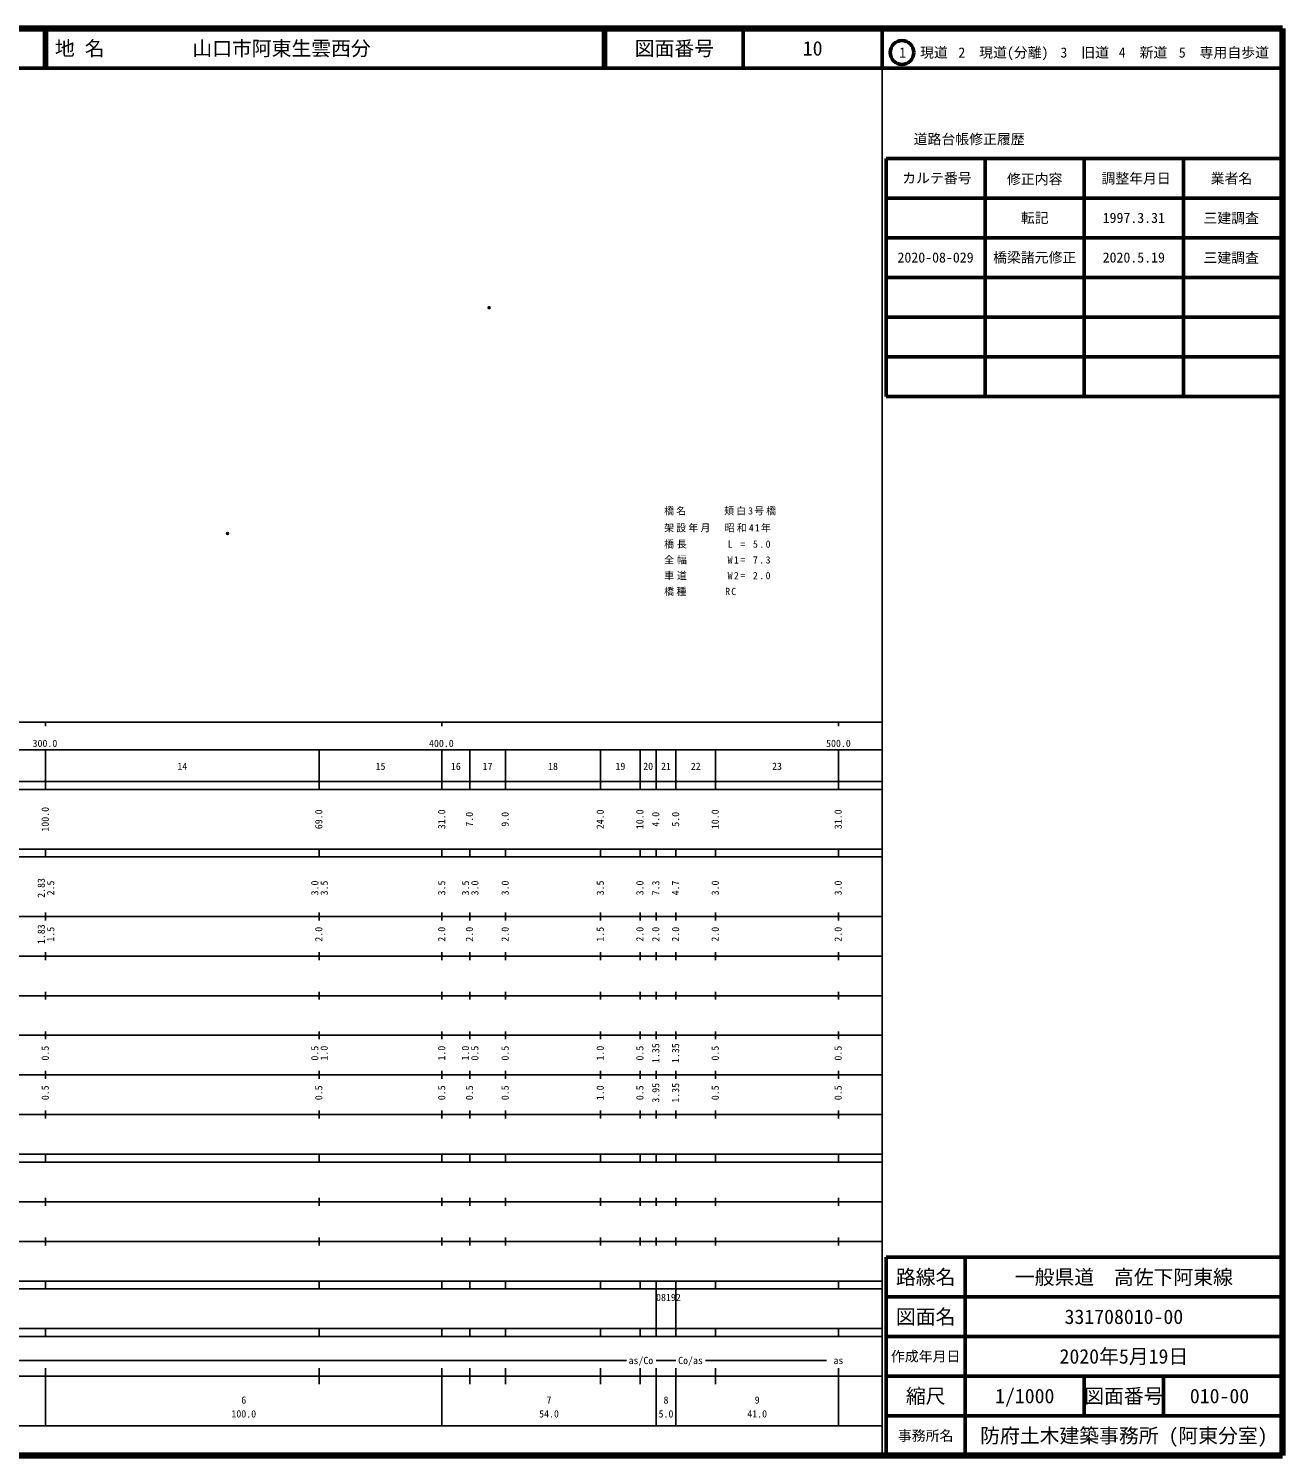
# Model space of a CAD drawing. Units: millimetres on the paper. Extents: x 40 to 680, y 20 to 380.
# Drawn here: x 363.7 to 680, y 20 to 380 of the extents above; entities that cross this region are included whole.
import ezdxf
from ezdxf.enums import TextEntityAlignment as Align

# ---------------------------------------------------------------- set-up
doc = ezdxf.new("R2010")
doc.units = ezdxf.units.MM
doc.header["$PDMODE"] = 32
doc.header["$PDSIZE"] = 0.5
for name, color, linetype in [('M-OTRS', 6, 'Continuous'), ('M-STR-HTXT', 7, 'Continuous'), ('M-TTL-TXT', 7, 'Continuous')]:
    doc.layers.add(name, color=color, linetype=linetype)
for name, color, linetype, lineweight in [('M-TTL', 2, 'Continuous', 140), ('M-TTL-BAND', 7, 'Continuous', 25), ('M-TTL-FRAM', 2, 'Continuous', 50), ('M-TTL-LINE', 7, 'Continuous', 50)]:
    doc.layers.add(name, color=color, linetype=linetype, lineweight=lineweight)
doc.styles.add('ＭＳ ゴシック', font='')
doc.styles.get('ＭＳ ゴシック').set_extended_font_data('MS Gothic')

msp = doc.modelspace()

# ---------------------------------------------------------------- linework, layer by layer
at = {"layer": 'M-OTRS'}
for p in [(479.87, 309.58), (413.911, 252.623)]:
    msp.add_point(p, dxfattribs=at)
at = {"layer": 'M-TTL'}
for p, q in [((680, 380), (40, 380)), ((680, 20), (680, 380)), ((40, 20), (680, 20))]:
    msp.add_line(p, q, dxfattribs=at)
at = {"layer": 'M-TTL-BAND'}
for p, q in [((579, 20), (579, 370)), ((40, 205), (579, 205)), ((368, 205), (368, 204)), ((468, 205), (468, 204)), ((568, 205), (568, 204)), ((68, 198), (579, 198)), ((368, 188), (368, 198)), ((437, 188), (437, 198)), ((468, 188), (468, 198)), ((475, 188), (475, 198)), ((484, 188), (484, 198)), ((508, 188), (508, 198)), ((518, 188), (518, 198)), ((522, 188), (522, 198)), ((527, 188), (527, 198)), ((537, 188), (537, 198)), ((568, 188), (568, 198)), ((40, 190), (579, 190)), ((40, 188), (579, 188)), ((40, 173), (579, 173)), ((368, 171), (368, 173)), ((437, 171), (437, 173)), ((468, 171), (468, 173)), ((475, 171), (475, 173)), ((484, 171), (484, 173)), ((508, 171), (508, 173)), ((518, 171), (518, 173)), ((522, 171), (522, 173)), ((527, 171), (527, 173)), ((537, 171), (537, 173)), ((568, 171), (568, 173)), ((40, 171), (579, 171)), ((40, 156), (579, 156)), ((368, 155), (368, 157)), ((437, 155), (437, 157)), ((468, 155), (468, 157)), ((475, 155), (475, 157)), ((484, 155), (484, 157)), ((508, 155), (508, 157)), ((518, 155), (518, 157)), ((522, 155), (522, 157)), ((527, 155), (527, 157)), ((537, 155), (537, 157)), ((568, 155), (568, 157)), ((46, 146), (579, 146)), ((368, 145), (368, 147)), ((437, 145), (437, 147)), ((468, 145), (468, 147)), ((475, 145), (475, 147)), ((484, 145), (484, 147)), ((508, 145), (508, 147)), ((518, 145), (518, 147)), ((522, 145), (522, 147)), ((527, 145), (527, 147)), ((537, 145), (537, 147)), ((568, 145), (568, 147)), ((368, 135), (368, 137)), ((437, 135), (437, 137)), ((468, 135), (468, 137)), ((475, 135), (475, 137)), ((484, 135), (484, 137)), ((508, 135), (508, 137)), ((518, 135), (518, 137)), ((522, 135), (522, 137)), ((527, 135), (527, 137)), ((537, 135), (537, 137)), ((568, 135), (568, 137)), ((52, 136), (579, 136)), ((46, 126), (579, 126)), ((368, 125), (368, 127)), ((437, 125), (437, 127)), ((468, 125), (468, 127)), ((475, 125), (475, 127)), ((484, 125), (484, 127)), ((508, 125), (508, 127)), ((518, 125), (518, 127)), ((522, 125), (522, 127)), ((527, 125), (527, 127)), ((537, 125), (537, 127)), ((568, 125), (568, 127)), ((52, 116), (579, 116)), ((368, 115), (368, 117)), ((437, 115), (437, 117)), ((468, 115), (468, 117)), ((475, 115), (475, 117)), ((484, 115), (484, 117)), ((508, 115), (508, 117)), ((518, 115), (518, 117)), ((522, 115), (522, 117)), ((527, 115), (527, 117)), ((537, 115), (537, 117)), ((568, 115), (568, 117)), ((46, 106), (579, 106)), ((368, 105), (368, 107)), ((437, 105), (437, 107)), ((468, 105), (468, 107)), ((475, 105), (475, 107)), ((484, 105), (484, 107)), ((508, 105), (508, 107)), ((518, 105), (518, 107)), ((522, 105), (522, 107)), ((527, 105), (527, 107)), ((537, 105), (537, 107)), ((568, 105), (568, 107)), ((40, 96), (579, 96)), ((40, 94), (579, 94)), ((368, 94), (368, 96)), ((437, 94), (437, 96)), ((468, 94), (468, 96)), ((475, 94), (475, 96)), ((484, 94), (484, 96)), ((508, 94), (508, 96)), ((518, 94), (518, 96)), ((522, 94), (522, 96)), ((527, 94), (527, 96)), ((537, 94), (537, 96)), ((568, 94), (568, 96)), ((49, 84), (579, 84)), ((368, 83), (368, 85)), ((437, 83), (437, 85)), ((468, 83), (468, 85)), ((475, 83), (475, 85)), ((484, 83), (484, 85)), ((508, 83), (508, 85)), ((518, 83), (518, 85)), ((522, 83), (522, 85)), ((527, 83), (527, 85)), ((537, 83), (537, 85)), ((568, 83), (568, 85)), ((40, 74), (579, 74)), ((368, 73), (368, 75)), ((437, 73), (437, 75)), ((468, 73), (468, 75)), ((475, 73), (475, 75)), ((484, 73), (484, 75)), ((508, 73), (508, 75)), ((518, 73), (518, 75)), ((522, 73), (522, 75)), ((527, 73), (527, 75)), ((537, 73), (537, 75)), ((568, 73), (568, 75)), ((40, 64), (579, 64)), ((40, 62), (579, 62)), ((368, 62), (368, 64)), ((437, 62), (437, 64)), ((468, 62), (468, 64)), ((475, 62), (475, 64)), ((484, 62), (484, 64)), ((508, 62), (508, 64)), ((518, 62), (518, 64)), ((522, 62), (522, 64)), ((522, 52), (522, 62)), ((527, 62), (527, 64)), ((527, 52), (527, 62)), ((537, 62), (537, 64)), ((568, 62), (568, 64)), ((40, 52), (579, 52)), ((368, 50), (368, 52)), ((437, 50), (437, 52)), ((468, 50), (468, 52)), ((475, 50), (475, 52)), ((484, 50), (484, 52)), ((508, 50), (508, 52)), ((518, 50), (518, 52)), ((522, 50), (522, 52)), ((527, 50), (527, 52)), ((537, 50), (537, 52)), ((568, 50), (568, 52)), ((40, 50), (579, 50)), ((226, 44), (514.5, 44)), ((527, 44), (522, 44)), ((534.5, 44), (565, 44)), ((40, 40), (579, 40)), ((368, 27.5), (368, 42)), ((437, 38), (437, 42)), ((468, 27.5), (468, 42)), ((475, 38), (475, 42)), ((484, 38), (484, 42)), ((508, 38), (508, 42)), ((518, 38), (518, 42)), ((522, 27.5), (522, 42)), ((527, 27.5), (527, 42)), ((537, 38), (537, 42)), ((568, 27.5), (568, 42)), ((68, 27.5), (579, 27.5))]:
    msp.add_line(p, q, dxfattribs=at)
at = {"layer": 'M-TTL-FRAM'}
for p, q in [((580, 347.197), (580, 287.197)), ((580, 347.197), (680, 347.197)), ((580, 287.197), (680, 287.197)), ((680, 70), (580, 70)), ((580, 70), (580, 20))]:
    msp.add_line(p, q, dxfattribs=at)
at = {"layer": 'M-TTL-LINE'}
for p, q in [((367.75, 380), (367.75, 370)), ((368.25, 380), (368.25, 370)), ((508.747, 380), (508.747, 370)), ((509.247, 380), (509.247, 370)), ((543.997, 380), (543.997, 370)), ((579, 380), (579, 370)), ((40, 370), (680, 370)), ((605, 347.197), (605, 287.197)), ((630, 347.197), (630, 287.197)), ((655, 347.197), (655, 287.197)), ((580, 337.197), (680, 337.197)), ((580, 327.197), (680, 327.197)), ((580, 317.197), (680, 317.197)), ((580, 307.197), (680, 307.197)), ((580, 297.197), (680, 297.197)), ((600, 70), (600, 20)), ((680, 60), (580, 60)), ((680, 50), (580, 50)), ((680, 40), (580, 40)), ((630, 40), (630, 30)), ((650, 40), (650, 30)), ((680, 30), (580, 30))]:
    msp.add_line(p, q, dxfattribs=at)
msp.add_circle((584.031, 373.958), 3, dxfattribs=at)

# ---------------------------------------------------------------- texts
at = {"layer": 'M-STR-HTXT', "char_height": 1.833, "attachment_point": 7, "style": 'ＭＳ ゴシック'}
for s, insert in [('\\T1.21;橋名\u3000\u3000\u3000頬白3号橋', (524.048, 257.197)), ('\\T1.22;架設年月\u3000昭和41年', (524.048, 252.901)), ('\\T1.28;橋長\u3000\u3000\u3000L\\~=\\~5.0', (524.048, 248.803)), ('\\T1.28;全幅\u3000\u3000\u3000W1=\\~7.3', (524.048, 244.823)), ('\\T1.28;車道\u3000\u3000\u3000W2=\\~2.0', (524.048, 240.843)), ('\\T1.23;橋種\u3000\u3000\u3000RC', (524.048, 236.863))]:
    msp.add_mtext(s, dxfattribs=dict(at, insert=insert))
at = {"layer": 'M-TTL-BAND', "style": 'ＭＳ ゴシック'}
for s, p in [('300.0', (367.844, 198.195)), ('400.0', (467.844, 198.195)), ('500.0', (568, 198.195)), ('14', (402.5, 192.405)), ('15', (452.5, 192.405)), ('16', (471.5, 192.405)), ('17', (479.5, 192.405)), ('18', (496, 192.405)), ('19', (513, 192.405)), ('20', (520, 192.405)), ('21', (524.5, 192.405)), ('22', (532, 192.405)), ('23', (552.5, 192.405)), ('as/Co', (518.177, 42.5)), ('Co/as', (530.681, 42.5)), ('as', (568, 42.5)), ('6', (418, 32.523)), ('7', (495, 32.523)), ('8', (524.5, 32.523)), ('9', (547.5, 32.523)), ('100.0', (418, 29.033)), ('54.0', (495, 29.033)), ('5.0', (524.5, 29.033)), ('41.0', (547.5, 29.033))]:
    msp.add_text(s, height=1.833, dxfattribs=at).set_placement(p, align=Align.BOTTOM_CENTER)
for s, p in [('100.0', (369.371, 180.5)), ('69.0', (438.371, 180.5)), ('31.0', (469.371, 180.5)), ('7.0', (476.371, 180.5)), ('9.0', (485.371, 180.5)), ('24.0', (509.371, 180.5)), ('10.0', (519.371, 180.5)), ('4.0', (523.371, 180.5)), ('5.0', (528.371, 180.5)), ('10.0', (538.371, 180.5)), ('31.0', (569.371, 180.5)), ('2.83', (368.371, 163.174)), ('2.5', (370.741, 163.174)), ('3.0', (437.371, 163.174)), ('3.5', (439.741, 163.174)), ('3.5', (469.371, 163.174)), ('3.5', (475.371, 163.174)), ('3.0', (477.741, 163.174)), ('3.0', (485.371, 163.174)), ('3.5', (509.371, 163.174)), ('3.0', (519.371, 163.174)), ('7.3', (523.371, 163.174)), ('4.7', (528.371, 163.174)), ('3.0', (538.371, 163.174)), ('3.0', (569.371, 163.174)), ('1.83', (368.371, 151.5)), ('1.5', (370.741, 151.5)), ('2.0', (438.371, 151.5)), ('2.0', (469.371, 151.5)), ('2.0', (476.371, 151.5)), ('2.0', (485.371, 151.5)), ('1.5', (509.371, 151.5)), ('2.0', (519.371, 151.5)), ('2.0', (523.371, 151.5)), ('2.0', (528.371, 151.5)), ('2.0', (538.371, 151.5)), ('2.0', (569.371, 151.5)), ('0.5', (369.371, 121.5)), ('0.5', (437.371, 121.5)), ('1.0', (439.741, 121.5)), ('1.0', (469.371, 121.5)), ('1.0', (475.371, 121.5)), ('0.5', (477.741, 121.5)), ('0.5', (485.371, 121.5)), ('1.0', (509.371, 121.5)), ('0.5', (519.371, 121.5)), ('1.35', (523.371, 121.5)), ('1.35', (528.371, 121.5)), ('0.5', (538.371, 121.5)), ('0.5', (569.371, 121.5)), ('0.5', (369.371, 111.5)), ('0.5', (438.371, 111.5)), ('0.5', (469.371, 111.5)), ('0.5', (476.371, 111.5)), ('0.5', (485.371, 111.5)), ('1.0', (509.371, 111.5)), ('0.5', (519.371, 111.5)), ('3.95', (523.371, 111.5)), ('1.35', (528.371, 111.5)), ('0.5', (538.371, 111.5)), ('0.5', (569.371, 111.5))]:
    msp.add_text(s, height=1.833, rotation=90, dxfattribs=at).set_placement(p, align=Align.BOTTOM_CENTER)
msp.add_text('08192', height=1.833, dxfattribs=at).set_placement((522, 58.405), align=Align.BOTTOM_LEFT)
at = {"layer": 'M-TTL-TXT', "style": 'ＭＳ ゴシック'}
for s, p in [('地 名', (370.38, 375)), ('山口市阿東生雲西分', (405.024, 375))]:
    msp.add_text(s, height=3.666, dxfattribs=at).set_placement(p, align=Align.MIDDLE_LEFT)
for s, height, p in [('図面番号', 3.666, (526.622, 375)), ('10', 3.666, (561.497, 375)), ('1\u3000現道', 2.566, (589.448, 373.958)), ('2\u3000現道(分離)', 2.566, (609.619, 373.958)), ('3\u3000旧道', 2.566, (630.121, 373.958)), ('4\u3000新道', 2.566, (644.824, 373.958)), ('5\u3000専用自歩道', 2.566, (665.228, 373.958)), ('道路台帳修正履歴', 2.566, (600.968, 352.113)), ('カルテ番号', 2.566, (592.839, 342.277)), ('修正内容', 2.566, (617.509, 342.023)), ('調整年月日', 2.566, (643.089, 342.197)), ('業者名', 2.566, (667.134, 342.197)), ('転記', 2.566, (617.5, 332.245)), ('1997.3.31', 2.566, (642.5, 332.245)), ('三建調査', 2.566, (667.077, 332.189)), ('2020-08-029', 2.566, (592.5, 322.245)), ('橋梁諸元修正', 2.566, (617.5, 322.245)), ('2020.5.19', 2.566, (642.5, 322.245)), ('三建調査', 2.566, (667.077, 322.189)), ('路線名', 3.666, (590, 65)), ('路線名', 3.666, (590, 65)), ('一般県道\u3000高佐下阿東線', 3.666, (640, 65)), ('図面名', 3.666, (590, 55)), ('図面名', 3.666, (590, 55)), ('331708010-00', 3.666, (640, 55)), ('2020年5月19日', 3.666, (640, 45)), ('作成年月日', 2.566, (590, 45)), ('作成年月日', 2.566, (590, 45)), ('縮尺', 3.666, (590, 35)), ('縮尺', 3.666, (590, 35)), ('1/1000', 3.666, (615, 35)), ('図面番号', 3.666, (640, 35)), ('図面番号', 3.666, (640, 35)), ('010-00', 3.666, (664.125, 35)), ('事務所名', 2.566, (590, 25)), ('事務所名', 2.566, (590, 25)), ('防府土木建築事務所 (阿東分室)', 3.666, (640, 25))]:
    msp.add_text(s, height=height, dxfattribs=at).set_placement(p, align=Align.MIDDLE_CENTER)

doc.saveas('drawing.dxf')
